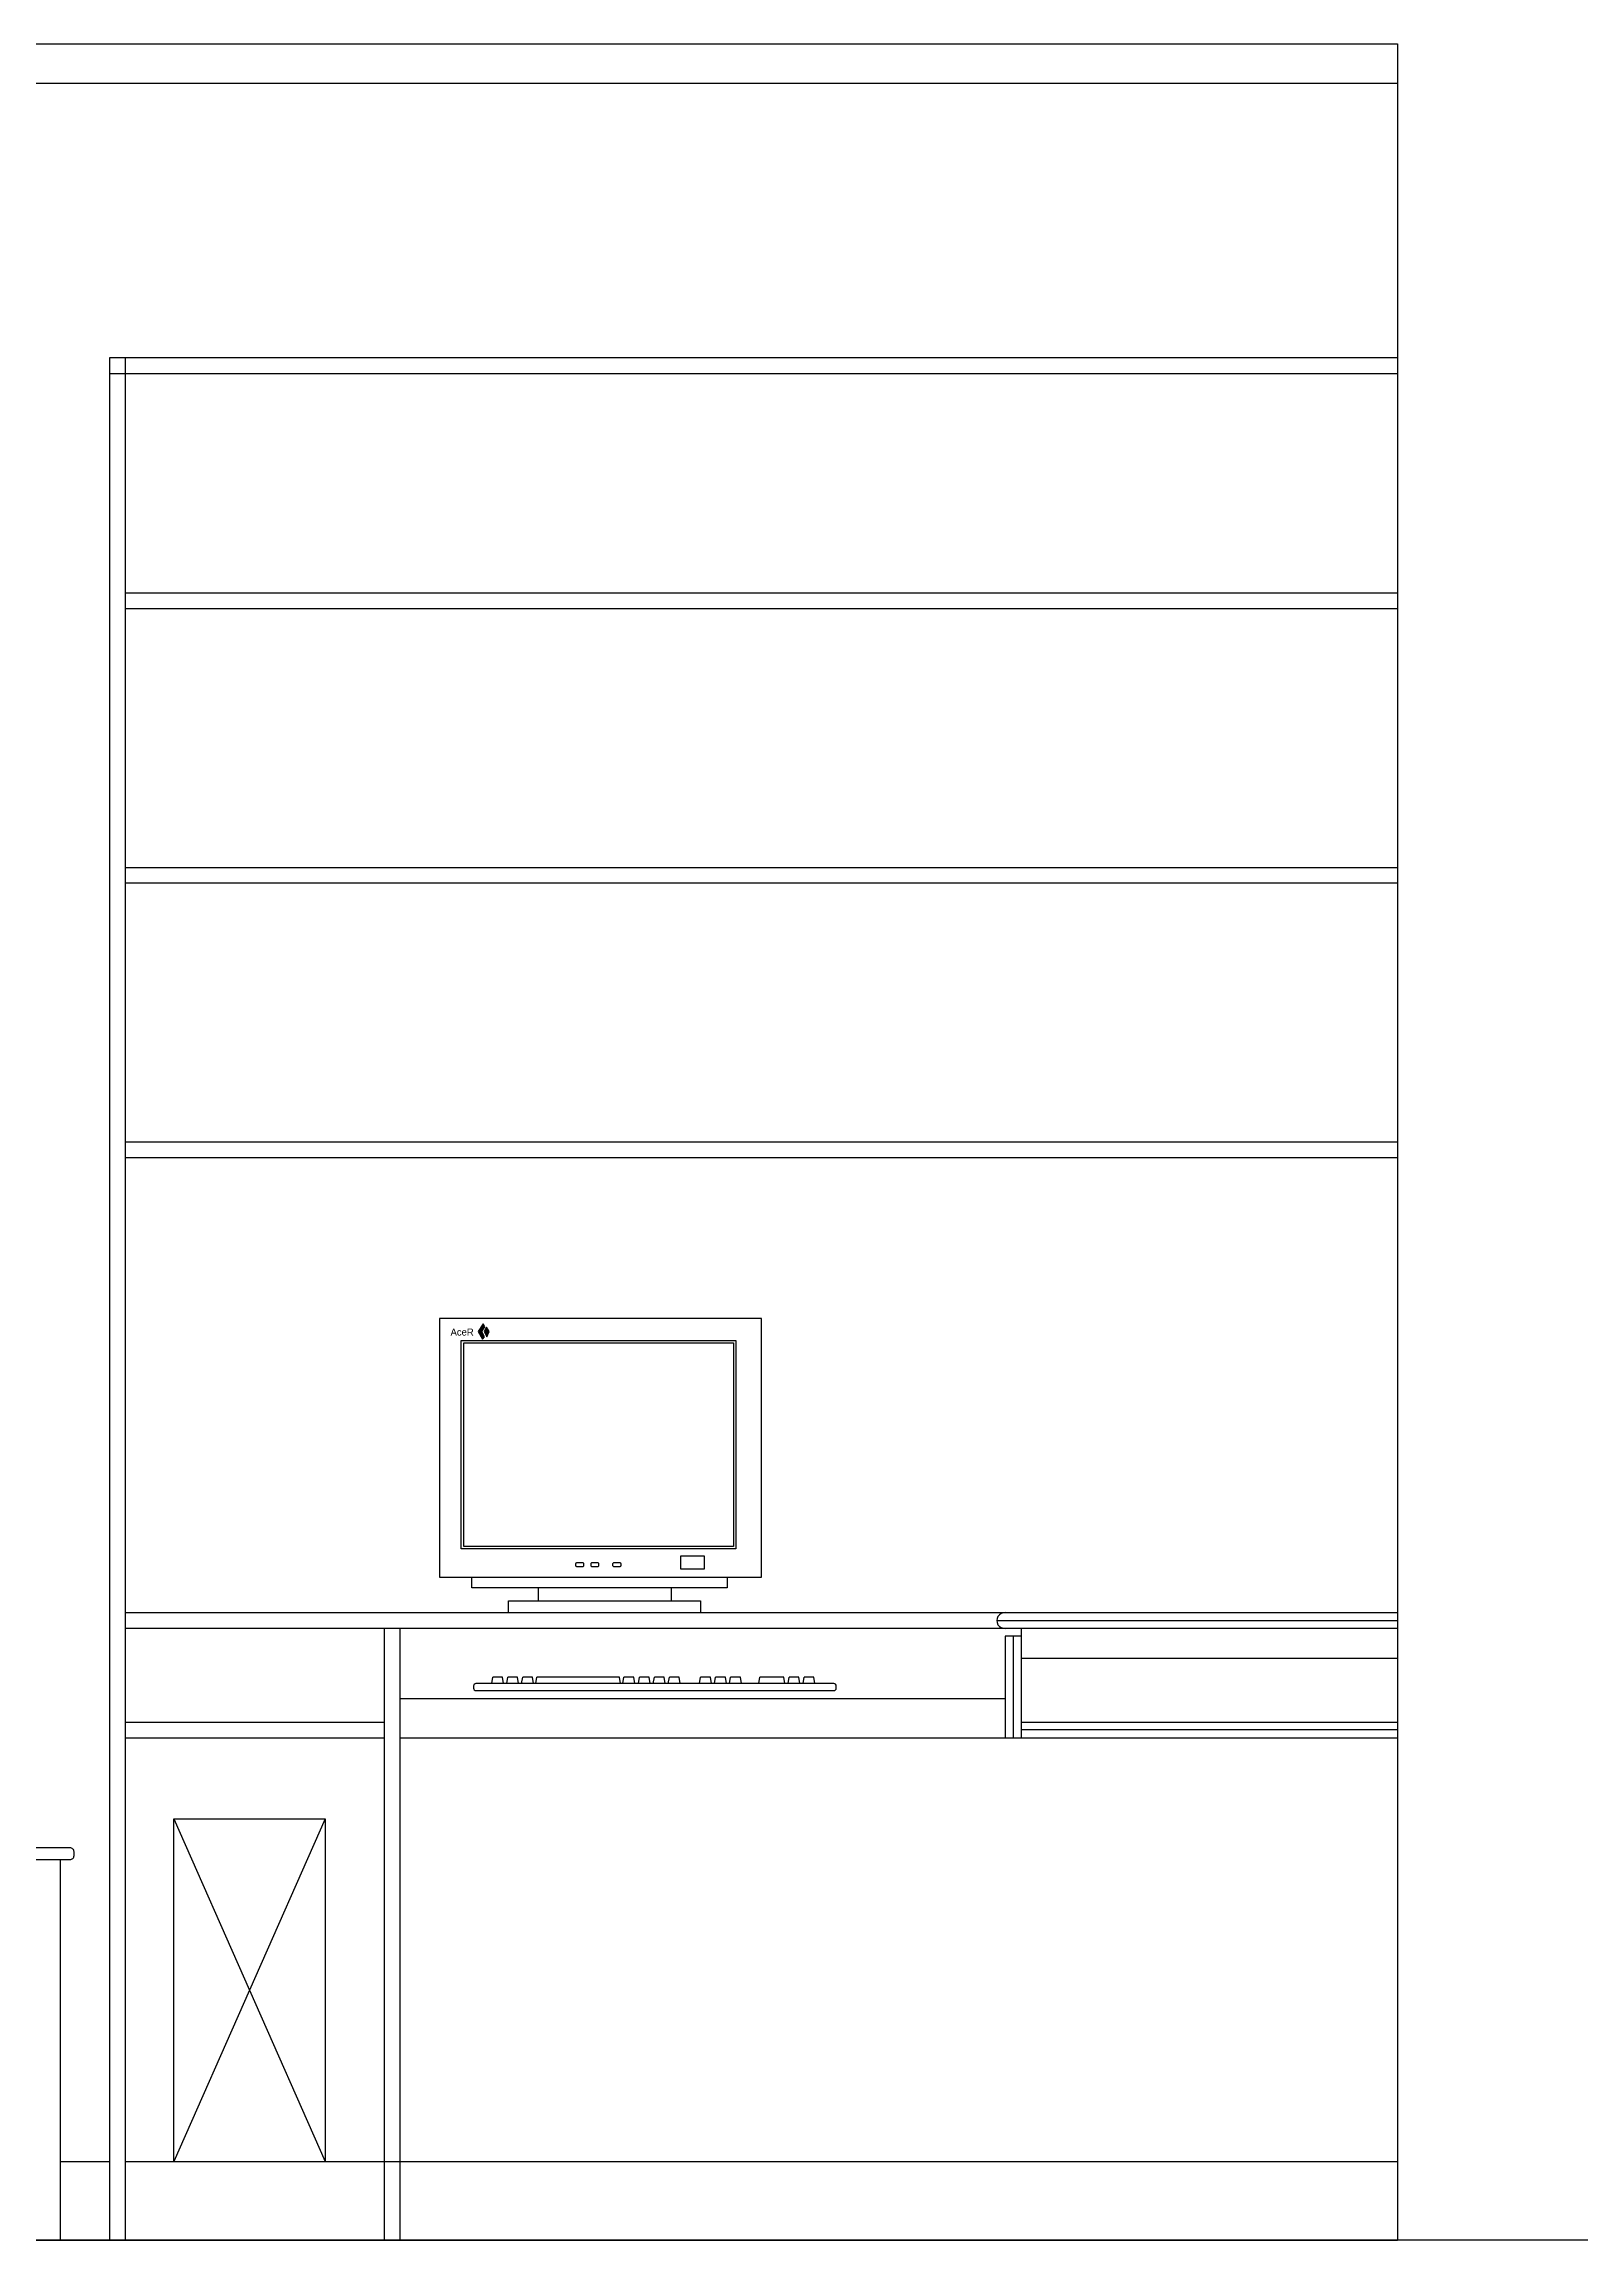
# Model space of a CAD drawing. Header units: inches. Extents: x 3 to 45, y 10.7 to 35.5.
# Drawn here: x 13.266 to 15.224, y 20.311 to 23.111 of the extents above; entities that cross this region are included whole.
import ezdxf

# ---------------------------------------------------------------- set-up
doc = ezdxf.new("R2010")
doc.units = ezdxf.units.IN
doc.header["$MEASUREMENT"] = 0
for name, color, linetype in [('02', 2, 'Continuous'), ('1', 1, 'Continuous'), ('4', 4, 'Continuous')]:
    doc.layers.add(name, color=color, linetype=linetype)
doc.styles.get("Standard").update_dxf_attribs({"font": 'arial.ttf'})

msp = doc.modelspace()

# ---------------------------------------------------------------- hatches: boundary and pattern name
at = {"layer": '4'}
h = msp.add_hatch(color=256, dxfattribs=at)
h.paths.add_polyline_path([(13.8244, 21.4692), (13.8283, 21.4755), (13.8263, 21.4791), (13.8199, 21.4695), (13.8253, 21.4596), (13.828, 21.4627)])
h.paths.add_polyline_path([(13.8276, 21.4693), (13.8308, 21.4626), (13.8338, 21.4693), (13.8307, 21.4748)])

# ---------------------------------------------------------------- linework, layer by layer
at = {"layer": '02'}
for p, q in [((10.0117, 23.111), (14.9917, 23.111)), ((14.9917, 23.111), (14.9917, 20.311)), ((14.5017, 21.0808), (14.5017, 20.9513)), ((14.5117, 21.0527), (14.9917, 21.0527)), ((13.6249, 20.848), (13.432, 20.411)), ((13.432, 20.848), (13.6249, 20.411)), ((10.0117, 20.311), (14.9917, 20.311))]:
    msp.add_line(p, q, dxfattribs=at)
for points in [[(14.4807, 21.101), (14.9917, 21.101)], [(14.5117, 20.962), (14.9917, 20.962)]]:
    msp.add_lwpolyline(points, dxfattribs=at)
at = {"layer": '1'}
for p, q in [((10.0117, 23.061), (14.9917, 23.061)), ((13.3503, 22.711), (14.9917, 22.711)), ((13.3503, 20.311), (13.3503, 22.711)), ((13.3703, 20.311), (13.3703, 22.711)), ((13.3503, 22.691), (14.9917, 22.691)), ((13.7003, 20.311), (13.7003, 21.0908)), ((13.7203, 20.311), (13.7203, 21.0908)), ((14.5117, 21.0908), (14.5117, 20.9513)), ((14.5117, 21.0808), (14.4917, 21.0808)), ((14.4917, 21.0808), (14.4917, 20.9513)), ((13.7203, 21.0013), (14.4917, 21.0013)), ((13.3703, 20.9715), (13.7003, 20.9715)), ((13.3703, 20.9513), (13.7003, 20.9513)), ((13.7203, 20.9513), (14.9917, 20.9513)), ((14.5117, 20.9715), (14.9917, 20.9715)), ((13.2876, 20.311), (13.2876, 20.7962)), ((13.2876, 20.411), (13.3503, 20.411)), ((13.3703, 20.411), (14.9917, 20.411))]:
    msp.add_line(p, q, dxfattribs=at)
for points in [[(13.3703, 22.411), (14.9917, 22.411)], [(14.9917, 22.3908), (13.3703, 22.3908)], [(13.3703, 22.061), (14.9917, 22.061)], [(14.9917, 22.0408), (13.3703, 22.0408)], [(13.3703, 21.711), (14.9917, 21.711)], [(14.9917, 21.6908), (13.3703, 21.6908)], [(14.137, 21.156), (14.137, 21.1426), (13.8116, 21.1426), (13.8116, 21.156)], [(13.8968, 21.1261), (13.8968, 21.1426)], [(14.0657, 21.1426), (14.0657, 21.1261)], [(13.8587, 21.111), (13.8587, 21.1261), (14.1031, 21.1261), (14.1031, 21.111)], [(13.3703, 21.111), (14.9917, 21.111)], [(14.9917, 21.0908), (13.3703, 21.0908)], [(13.432, 20.411), (13.432, 20.848), (13.6249, 20.848), (13.6249, 20.411)]]:
    msp.add_lwpolyline(points, dxfattribs=at)
msp.add_lwpolyline([(13.7708, 21.156), (14.1808, 21.156), (14.1808, 21.486), (13.7708, 21.486)], close=True, dxfattribs=at)
msp.add_lwpolyline([(13.3048, 20.806, 0.414214), (13.2998, 20.811), (12.755, 20.811, 0.414214), (12.75, 20.806), (12.75, 20.8012, 0.414214), (12.755, 20.7962), (13.2998, 20.7962, 0.414214), (13.3048, 20.8012)], format="xyb", close=True, dxfattribs=at)
msp.add_arc((14.4909, 21.1009), 0.0101, 85.1896, 274.8104, dxfattribs=at)
at = {"layer": '4'}
for p, q in [((13.8263, 21.4791), (13.8199, 21.4695)), ((13.8283, 21.4755), (13.8263, 21.4791)), ((13.8199, 21.4695), (13.8253, 21.4596)), ((13.8244, 21.4692), (13.8283, 21.4755)), ((13.828, 21.4627), (13.8244, 21.4692)), ((13.8253, 21.4596), (13.828, 21.4627)), ((13.8307, 21.4748), (13.8276, 21.4693)), ((13.8276, 21.4693), (13.8308, 21.4626)), ((13.8338, 21.4693), (13.8307, 21.4748)), ((13.8308, 21.4626), (13.8338, 21.4693)), ((13.8372, 21.0205), (13.8385, 21.0287)), ((13.851, 21.0287), (13.8385, 21.0287)), ((13.8522, 21.0205), (13.851, 21.0287)), ((13.8563, 21.0205), (13.8575, 21.0287)), ((13.87, 21.0287), (13.8575, 21.0287)), ((13.8713, 21.0205), (13.87, 21.0287)), ((13.8753, 21.0205), (13.8766, 21.0287)), ((13.8891, 21.0287), (13.8766, 21.0287)), ((13.8904, 21.0205), (13.8891, 21.0287)), ((13.8934, 21.0205), (13.8946, 21.0287)), ((14, 21.0287), (13.8946, 21.0287)), ((14.0012, 21.0205), (14, 21.0287)), ((14.0044, 21.0205), (14.0057, 21.0287)), ((14.0182, 21.0287), (14.0057, 21.0287)), ((14.0195, 21.0205), (14.0182, 21.0287)), ((14.024, 21.0205), (14.0253, 21.0287)), ((14.0378, 21.0287), (14.0253, 21.0287)), ((14.0391, 21.0205), (14.0378, 21.0287)), ((14.0431, 21.0205), (14.0444, 21.0287)), ((14.0569, 21.0287), (14.0444, 21.0287)), ((14.0582, 21.0205), (14.0569, 21.0287)), ((14.0622, 21.0205), (14.0635, 21.0287)), ((14.076, 21.0287), (14.0635, 21.0287)), ((14.0772, 21.0205), (14.076, 21.0287)), ((14.1021, 21.0205), (14.1034, 21.0287)), ((14.1159, 21.0287), (14.1034, 21.0287)), ((14.1172, 21.0205), (14.1159, 21.0287)), ((14.1212, 21.0205), (14.1225, 21.0287)), ((14.135, 21.0287), (14.1225, 21.0287)), ((14.1363, 21.0205), (14.135, 21.0287)), ((14.1403, 21.0205), (14.1416, 21.0287)), ((14.1541, 21.0287), (14.1416, 21.0287)), ((14.1553, 21.0205), (14.1541, 21.0287)), ((14.1776, 21.0205), (14.1788, 21.0287)), ((14.2096, 21.0287), (14.1788, 21.0287)), ((14.2109, 21.0205), (14.2096, 21.0287)), ((14.2149, 21.0205), (14.2162, 21.0287)), ((14.2287, 21.0287), (14.2162, 21.0287)), ((14.23, 21.0205), (14.2287, 21.0287)), ((14.234, 21.0205), (14.2353, 21.0287)), ((14.2478, 21.0287), (14.2353, 21.0287)), ((14.2491, 21.0205), (14.2478, 21.0287)), ((23.6511, 20.311), (3.3249, 20.311))]:
    msp.add_line(p, q, dxfattribs=at)
for points in [[(14.1481, 21.1921), (13.7984, 21.1921), (13.7984, 21.4578), (14.1481, 21.4578)], [(14.1451, 21.1951), (13.8014, 21.1951), (13.8014, 21.4548), (14.1451, 21.4548)], [(14.1078, 21.1662), (14.0782, 21.1662), (14.0782, 21.1835), (14.1078, 21.1835)]]:
    msp.add_lwpolyline(points, close=True, dxfattribs=at)
for points in [[(13.9445, 21.1735, -0.414214), (13.946, 21.175), (13.9528, 21.175, -0.414214), (13.9543, 21.1735), (13.9543, 21.1708, -0.414214), (13.9528, 21.1693), (13.946, 21.1693, -0.414214), (13.9445, 21.1708)], [(13.9637, 21.1735, -0.414214), (13.9652, 21.175), (13.9719, 21.175, -0.414214), (13.9734, 21.1735), (13.9734, 21.1708, -0.414214), (13.9719, 21.1693), (13.9652, 21.1693, -0.414214), (13.9637, 21.1708)], [(13.9917, 21.1735, -0.414214), (13.9932, 21.175), (14, 21.175, -0.414214), (14.0015, 21.1735), (14.0015, 21.1708, -0.414214), (14, 21.1693), (13.9932, 21.1693, -0.414214), (13.9917, 21.1708)], [(13.814, 21.0145, 0.414214), (13.817, 21.0115), (14.2732, 21.0115, 0.414214), (14.2762, 21.0145), (14.2762, 21.0175, 0.414214), (14.2732, 21.0205), (13.817, 21.0205, 0.414214), (13.814, 21.0175)]]:
    msp.add_lwpolyline(points, format="xyb", close=True, dxfattribs=at)

# ---------------------------------------------------------------- texts
at = {"layer": '4', "insert": (13.7847, 21.4732), "char_height": 0.009, "width": 0.499638, "attachment_point": 1}
msp.add_mtext('\\f方正黑体繁体|b0|i0|c134|p2;AceR', dxfattribs=at)

doc.saveas('drawing.dxf')
